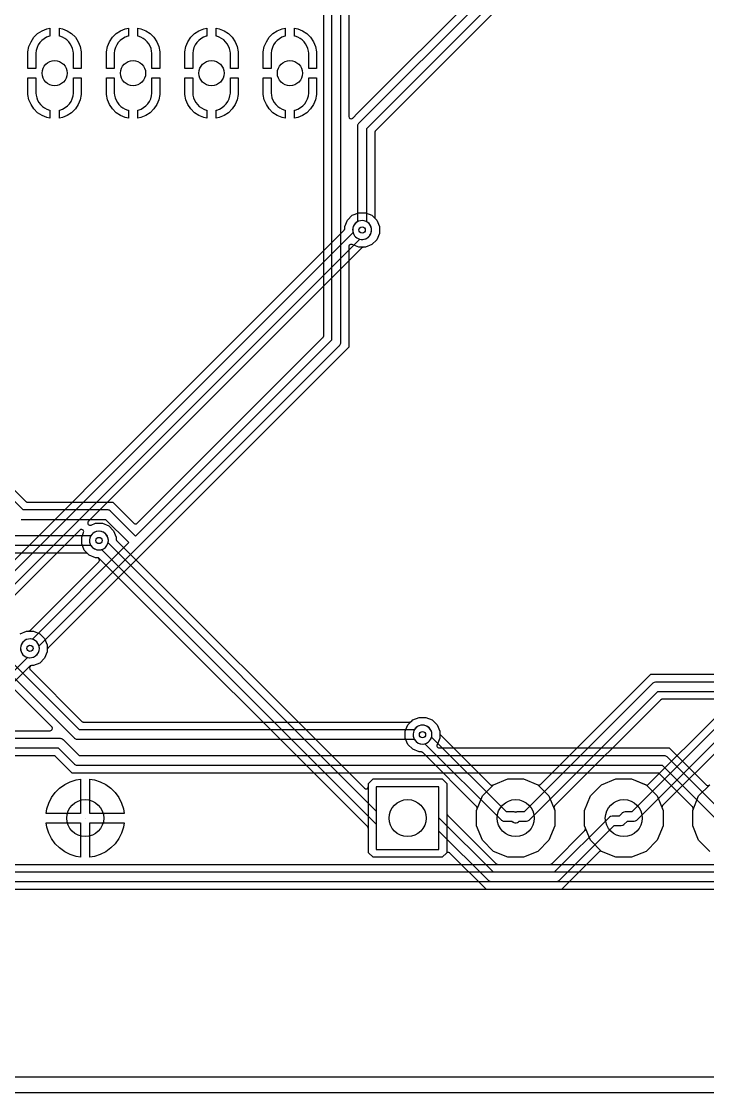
# Model space of a CAD drawing. Header units: inches. Extents: x 0 to 6.5, y 0 to 4.
# Drawn here: x 3.108 to 3.982, y 0 to 1.366 of the extents above; entities that cross this region are included whole.
import ezdxf

# ---------------------------------------------------------------- set-up
doc = ezdxf.new("R2010")
doc.units = ezdxf.units.IN

msp = doc.modelspace()

# ---------------------------------------------------------------- linework, layer by layer
at = {"layer": '16_copper'}
for points in [[(3.503, 2.2165), (3.503, 0.9595), (3.2532, 0.7097), (3.2217, 0.7412), (3.2216, 0.7414), (3.2214, 0.7415, 0.153125), (3.2181, 0.743), (3.2175, 0.743), (3.11, 0.743), (2.5965, 1.2565), (2.5965, 1.3475), (2.5965, 1.3477), (2.5965, 1.3479, 0.153128), (2.5952, 1.3513), (2.5947, 1.3517), (1.007, 2.9395)], [(0.6998, 2.9273), (3.1748, 0.4523), (3.1749, 0.4521), (3.1751, 0.452, 0.153125), (3.1784, 0.4505), (3.179, 0.4505), (3.6086, 0.4505), (3.6087, 0.4502, 0.282028), (3.6199, 0.4445), (3.6218, 0.4448, 1), (3.6162, 0.4682), (3.6144, 0.4676, 0.158384), (3.6087, 0.4628), (3.6086, 0.4625), (3.1815, 0.4625), (0.71, 2.934)], [(0.7988, 2.9273), (3.0263, 0.6998), (3.0264, 0.6996), (3.0266, 0.6995, 0.153125), (3.0299, 0.698), (3.0305, 0.698), (3.1961, 0.698), (3.1962, 0.6977, 0.282028), (3.2074, 0.692), (3.2093, 0.6923, 1), (3.2037, 0.7157), (3.2019, 0.7151, 0.158384), (3.1962, 0.7103), (3.1961, 0.71), (3.033, 0.71), (0.809, 2.934)], [(2.6074, 1.2597), (3.1132, 0.7539), (3.1135, 0.7537), (3.1138, 0.7535, 0.087651), (3.1147, 0.7531), (3.115, 0.753), (3.1154, 0.753), (3.2241, 0.753), (3.2511, 0.726), (3.2513, 0.7259, 0.39257), (3.2554, 0.726), (3.4921, 0.9627), (3.4923, 0.963), (3.4925, 0.9633, 0.087651), (3.4929, 0.9642), (3.493, 0.9645, 0.012029), (3.493, 0.9647), (3.493, 0.9649), (3.493, 2.2231)], [(3.1075, 0.731), (3.215, 0.731), (3.2448, 0.7013), (3.1216, 0.5781), (3.1213, 0.5782, 1), (3.1157, 0.5548), (3.1176, 0.5545, 0.509526), (3.1302, 0.5693), (3.1301, 0.5696), (3.5132, 0.9528), (3.5134, 0.9529), (3.5135, 0.9531, 0.153125), (3.515, 0.9564), (3.515, 0.957), (3.515, 2.214)], [(3.525, 1.8642), (3.525, 1.2449), (3.525, 1.2448), (3.525, 1.2446, 0.548396), (3.5295, 1.2423), (3.5297, 1.2425), (3.53, 1.2426, 0.015772), (3.5301, 1.2427), (3.5363, 1.2489), (3.8544, 1.567)], [(3.8568, 1.5552), (3.5378, 1.2362), (3.5376, 1.2361), (3.5375, 1.2359, 0.153125), (3.536, 1.2326), (3.536, 1.232), (3.536, 1.1104), (3.5357, 1.1103, 0.788335), (3.5429, 1.088), (3.5448, 1.0883, 0.668177), (3.5483, 1.1103), (3.548, 1.1104), (3.548, 1.2295), (3.8635, 1.545)], [(3.8667, 1.5341), (3.5589, 1.2263), (3.5587, 1.226), (3.5585, 1.2257, 0.087651), (3.5581, 1.2248), (3.558, 1.2245), (3.558, 1.2241), (3.558, 1.1164), (3.558, 1.116), (3.5581, 1.1157, 0.087654), (3.5585, 1.1147), (3.5587, 1.1145), (3.5589, 1.1142), (3.5607, 1.1125), (3.564, 1.1044), (3.564, 1.0956), (3.5607, 1.0875), (3.5545, 1.0813), (3.5464, 1.078), (3.5376, 1.078), (3.5291, 1.0815), (3.5288, 1.0816), (3.5284, 1.0817, 0.383481), (3.5251, 1.0795), (3.5251, 1.0792), (3.525, 1.0787), (3.525, 0.9504), (3.2701, 0.6955), (3.2701, 0.6955), (3.259, 0.6844), (3.259, 0.6844), (3.1414, 0.5668), (3.1412, 0.5665), (3.141, 0.5662, 0.087651), (3.1406, 0.5653), (3.1405, 0.565), (3.1405, 0.5646), (3.1405, 0.5621), (3.1372, 0.554), (3.131, 0.5478), (3.1229, 0.5445), (3.1209, 0.5445, 0.57289), (3.1183, 0.54), (3.1185, 0.5398), (3.1186, 0.5395, 0.015772), (3.1187, 0.5394), (3.1847, 0.4734), (3.185, 0.4732), (3.1853, 0.473, 0.087651), (3.1862, 0.4726), (3.1865, 0.4725), (3.1869, 0.4725), (3.6026, 0.4725), (3.603, 0.4725), (3.6033, 0.4726, 0.087654), (3.6043, 0.473), (3.6045, 0.4732), (3.6048, 0.4734), (3.6065, 0.4752), (3.6146, 0.4785), (3.6234, 0.4785), (3.6315, 0.4752), (3.6377, 0.469), (3.641, 0.4609), (3.641, 0.4521), (3.6375, 0.4436), (3.6374, 0.4433), (3.6373, 0.4429, 0.383481), (3.6395, 0.4396), (3.6398, 0.4396), (3.6403, 0.4395), (3.9336, 0.4395), (3.9808, 0.3923), (3.981, 0.3922, 0.33558), (3.985, 0.3923)], [(2.3619, 0.4615), (3.1441, 0.4615), (3.1442, 0.4615), (3.1444, 0.4615, 0.54841), (3.1467, 0.466), (3.1465, 0.4662), (3.1464, 0.4665, 0.015772), (3.1463, 0.4666), (2.5236, 1.0893)], [(3.106, 0.5852), (3.1141, 0.5885), (3.1166, 0.5885, 0.14431), (3.1183, 0.589), (3.1185, 0.5892), (3.1188, 0.5894), (3.2063, 0.6769), (3.2063, 0.677), (3.2064, 0.677, 0.54841), (3.2049, 0.6819), (3.2046, 0.6819), (3.2043, 0.682), (3.2042, 0.682), (3.2041, 0.682), (3.2021, 0.682), (3.194, 0.6853), (3.1923, 0.6871, 0.144304), (3.1908, 0.6879), (3.1905, 0.688), (3.1901, 0.688), (3.0239, 0.688)], [(4.001, 0.358), (3.9312, 0.4277), (3.9311, 0.4279), (3.9309, 0.428, 0.153125), (3.9276, 0.4295), (3.927, 0.4295), (3.1815, 0.4295), (3.1612, 0.4497), (3.1611, 0.4499), (3.1609, 0.45, 0.153125), (3.1576, 0.4515), (3.157, 0.4515), (2.3565, 0.4515)], [(2.354, 0.4395), (3.1545, 0.4395), (3.1748, 0.4193), (3.1749, 0.4191), (3.1751, 0.419, 0.153125), (3.1784, 0.4175), (3.179, 0.4175), (3.9245, 0.4175), (3.9943, 0.3478)], [(3.9851, 0.3076), (3.971, 0.3217), (3.9634, 0.3401), (3.9634, 0.3599), (3.9639, 0.3613, 0.229632), (3.9638, 0.3639), (3.9635, 0.3643), (3.9634, 0.3645, 0.007882), (3.9633, 0.3646), (3.9213, 0.4066), (3.921, 0.4068), (3.9207, 0.407, 0.087651), (3.9198, 0.4074), (3.9195, 0.4075), (3.9191, 0.4075), (3.1724, 0.4075), (3.1513, 0.4286), (3.151, 0.4288), (3.1507, 0.429, 0.087651), (3.1498, 0.4294), (3.1495, 0.4295), (3.1491, 0.4295), (2.8758, 0.4295)], [(4.9731, 0.259), (3.7004, 0.259), (3.6539, 0.3055), (3.6537, 0.3056, 0.39257), (3.6496, 0.3055), (3.6441, 0.3), (3.5559, 0.3), (3.55, 0.3059), (3.55, 0.3941), (3.5559, 0.4), (3.6441, 0.4), (3.65, 0.3941), (3.65, 0.3559), (3.65, 0.3556), (3.65, 0.3556), (3.6501, 0.3555), (3.6501, 0.3552, 0.087654), (3.6505, 0.3542), (3.6507, 0.354), (3.6509, 0.3537), (3.7127, 0.2919), (3.713, 0.2917), (3.7133, 0.2915, 0.087651), (3.7142, 0.2911), (3.7145, 0.291), (3.7149, 0.291), (4.9586, 0.291)], [(4.964, 0.281), (3.7095, 0.281), (3.64, 0.3505), (3.64, 0.39), (3.56, 0.39), (3.56, 0.31), (3.64, 0.31), (3.64, 0.3335), (3.7028, 0.2708), (3.7029, 0.2706), (3.7031, 0.2705, 0.153125), (3.7064, 0.269), (3.707, 0.269), (4.9665, 0.269)]]:
    msp.add_lwpolyline(points, format="xyb", dxfattribs=at)
for points in [[(3.116, 1.306), (3.116, 1.3273), (3.1173, 1.3339), (3.1199, 1.3401), (3.1236, 1.3457), (3.1283, 1.3504), (3.1339, 1.3541), (3.1401, 1.3567), (3.144, 1.3575), (3.144, 1.3472), (3.1433, 1.3471, 0.318728), (3.126, 1.3253), (3.126, 1.306)], [(3.174, 1.306), (3.174, 1.3253), (3.1737, 1.328, 0.288095), (3.1567, 1.3471), (3.156, 1.3472), (3.156, 1.3575), (3.1599, 1.3567), (3.1661, 1.3541), (3.1717, 1.3504), (3.1764, 1.3457), (3.1801, 1.3401), (3.1827, 1.3339), (3.184, 1.3273), (3.184, 1.306)], [(3.216, 1.306), (3.216, 1.3273), (3.2173, 1.3339), (3.2199, 1.3401), (3.2236, 1.3457), (3.2283, 1.3504), (3.2339, 1.3541), (3.2401, 1.3567), (3.244, 1.3575), (3.244, 1.3472), (3.2433, 1.3471, 0.318728), (3.226, 1.3253), (3.226, 1.306)], [(3.274, 1.306), (3.274, 1.3253), (3.2737, 1.328, 0.288095), (3.2567, 1.3471), (3.256, 1.3472), (3.256, 1.3575), (3.2599, 1.3567), (3.2661, 1.3541), (3.2717, 1.3504), (3.2764, 1.3457), (3.2801, 1.3401), (3.2827, 1.3339), (3.284, 1.3273), (3.284, 1.306)], [(3.316, 1.306), (3.316, 1.3273), (3.3173, 1.3339), (3.3199, 1.3401), (3.3236, 1.3457), (3.3283, 1.3504), (3.3339, 1.3541), (3.3401, 1.3567), (3.344, 1.3575), (3.344, 1.3472), (3.3433, 1.3471, 0.318728), (3.326, 1.3253), (3.326, 1.306)], [(3.374, 1.306), (3.374, 1.3253), (3.3737, 1.328, 0.288095), (3.3567, 1.3471), (3.356, 1.3472), (3.356, 1.3575), (3.3599, 1.3567), (3.3661, 1.3541), (3.3717, 1.3504), (3.3764, 1.3457), (3.3801, 1.3401), (3.3827, 1.3339), (3.384, 1.3273), (3.384, 1.306)], [(3.416, 1.306), (3.416, 1.3273), (3.4173, 1.3339), (3.4199, 1.3401), (3.4236, 1.3457), (3.4283, 1.3504), (3.4339, 1.3541), (3.4401, 1.3567), (3.444, 1.3575), (3.444, 1.3472), (3.4433, 1.3471, 0.318728), (3.426, 1.3253), (3.426, 1.306)], [(3.474, 1.306), (3.474, 1.3253), (3.4737, 1.328, 0.288095), (3.4567, 1.3471), (3.456, 1.3472), (3.456, 1.3575), (3.4599, 1.3567), (3.4661, 1.3541), (3.4717, 1.3504), (3.4764, 1.3457), (3.4801, 1.3401), (3.4827, 1.3339), (3.484, 1.3273), (3.484, 1.306)], [(3.1401, 1.2433), (3.1339, 1.2459), (3.1283, 1.2496), (3.1236, 1.2543), (3.1199, 1.2599), (3.1173, 1.2661), (3.116, 1.2727), (3.116, 1.294), (3.126, 1.294), (3.126, 1.2747), (3.1263, 1.272, 0.288095), (3.1433, 1.2529), (3.144, 1.2528), (3.144, 1.2425)], [(3.156, 1.2528), (3.1567, 1.2529, 0.318728), (3.174, 1.2747), (3.174, 1.294), (3.184, 1.294), (3.184, 1.2727), (3.1827, 1.2661), (3.1801, 1.2599), (3.1764, 1.2543), (3.1717, 1.2496), (3.1661, 1.2459), (3.1599, 1.2433), (3.156, 1.2425)], [(3.2401, 1.2433), (3.2339, 1.2459), (3.2283, 1.2496), (3.2236, 1.2543), (3.2199, 1.2599), (3.2173, 1.2661), (3.216, 1.2727), (3.216, 1.294), (3.226, 1.294), (3.226, 1.2747), (3.2263, 1.272, 0.288095), (3.2433, 1.2529), (3.244, 1.2528), (3.244, 1.2425)], [(3.256, 1.2528), (3.2567, 1.2529, 0.318728), (3.274, 1.2747), (3.274, 1.294), (3.284, 1.294), (3.284, 1.2727), (3.2827, 1.2661), (3.2801, 1.2599), (3.2764, 1.2543), (3.2717, 1.2496), (3.2661, 1.2459), (3.2599, 1.2433), (3.256, 1.2425)], [(3.3401, 1.2433), (3.3339, 1.2459), (3.3283, 1.2496), (3.3236, 1.2543), (3.3199, 1.2599), (3.3173, 1.2661), (3.316, 1.2727), (3.316, 1.294), (3.326, 1.294), (3.326, 1.2747), (3.3263, 1.272, 0.288095), (3.3433, 1.2529), (3.344, 1.2528), (3.344, 1.2425)], [(3.356, 1.2528), (3.3567, 1.2529, 0.318728), (3.374, 1.2747), (3.374, 1.294), (3.384, 1.294), (3.384, 1.2727), (3.3827, 1.2661), (3.3801, 1.2599), (3.3764, 1.2543), (3.3717, 1.2496), (3.3661, 1.2459), (3.3599, 1.2433), (3.356, 1.2425)], [(3.4401, 1.2433), (3.4339, 1.2459), (3.4283, 1.2496), (3.4236, 1.2543), (3.4199, 1.2599), (3.4173, 1.2661), (3.416, 1.2727), (3.416, 1.294), (3.426, 1.294), (3.426, 1.2747), (3.4263, 1.272, 0.288095), (3.4433, 1.2529), (3.444, 1.2528), (3.444, 1.2425)], [(3.456, 1.2528), (3.4567, 1.2529, 0.318728), (3.474, 1.2747), (3.474, 1.294), (3.484, 1.294), (3.484, 1.2727), (3.4827, 1.2661), (3.4801, 1.2599), (3.4764, 1.2543), (3.4717, 1.2496), (3.4661, 1.2459), (3.4599, 1.2433), (3.456, 1.2425)]]:
    msp.add_lwpolyline(points, format="xyb", close=True, dxfattribs=at)
for points in [[(3.1393, 0.356), (3.1402, 0.3617), (3.1426, 0.3692), (3.1462, 0.3762), (3.1508, 0.3826), (3.1564, 0.3881), (3.1628, 0.3928), (3.1698, 0.3963), (3.1773, 0.3988), (3.183, 0.3997), (3.183, 0.356)], [(3.195, 0.356), (3.195, 0.3997), (3.2007, 0.3988), (3.2082, 0.3963), (3.2152, 0.3928), (3.2215, 0.3881), (3.2271, 0.3826), (3.2317, 0.3762), (3.2353, 0.3692), (3.2377, 0.3617), (3.2386, 0.356)], [(3.7278, 0.3), (3.7095, 0.3076), (3.6954, 0.3217), (3.6878, 0.3401), (3.6878, 0.3599), (3.6954, 0.3783), (3.7095, 0.3924), (3.7278, 0.4), (3.7477, 0.4), (3.7661, 0.3924), (3.7802, 0.3783), (3.7878, 0.3599), (3.7878, 0.3401), (3.7802, 0.3217), (3.7661, 0.3076), (3.7477, 0.3)], [(3.8656, 0.3), (3.8473, 0.3076), (3.8332, 0.3217), (3.8256, 0.3401), (3.8256, 0.3599), (3.8332, 0.3783), (3.8473, 0.3924), (3.8656, 0.4), (3.8855, 0.4), (3.9039, 0.3924), (3.918, 0.3783), (3.9256, 0.3599), (3.9256, 0.3401), (3.918, 0.3217), (3.9039, 0.3076), (3.8855, 0.3)], [(3.1773, 0.3012), (3.1698, 0.3037), (3.1628, 0.3072), (3.1564, 0.3119), (3.1508, 0.3174), (3.1462, 0.3238), (3.1426, 0.3308), (3.1402, 0.3383), (3.1393, 0.344), (3.183, 0.344), (3.183, 0.3003)], [(3.189, 0.35), (3.189, 0.35), (3.189, 0.35), (3.189, 0.35)], [(3.195, 0.344), (3.2386, 0.344), (3.2377, 0.3383), (3.2353, 0.3308), (3.2317, 0.3238), (3.2271, 0.3174), (3.2215, 0.3119), (3.2152, 0.3072), (3.2082, 0.3037), (3.2007, 0.3012), (3.195, 0.3003)]]:
    msp.add_lwpolyline(points, close=True, dxfattribs=at)
msp.add_lwpolyline([(0.1, 0.02), (6.4, 0.02)], dxfattribs=at)
at = {"layer": '1_copper'}
for points in [[(3.116, 1.306), (3.116, 1.3273), (3.1173, 1.3339), (3.1199, 1.3401), (3.1236, 1.3457), (3.1283, 1.3504), (3.1339, 1.3541), (3.1401, 1.3567), (3.144, 1.3575), (3.144, 1.3472), (3.1433, 1.3471, 0.318728), (3.126, 1.3253), (3.126, 1.306)], [(3.174, 1.306), (3.174, 1.3253), (3.1737, 1.328, 0.288095), (3.1567, 1.3471), (3.156, 1.3472), (3.156, 1.3575), (3.1599, 1.3567), (3.1661, 1.3541), (3.1717, 1.3504), (3.1764, 1.3457), (3.1801, 1.3401), (3.1827, 1.3339), (3.184, 1.3273), (3.184, 1.306)], [(3.216, 1.306), (3.216, 1.3273), (3.2173, 1.3339), (3.2199, 1.3401), (3.2236, 1.3457), (3.2283, 1.3504), (3.2339, 1.3541), (3.2401, 1.3567), (3.244, 1.3575), (3.244, 1.3472), (3.2433, 1.3471, 0.318728), (3.226, 1.3253), (3.226, 1.306)], [(3.274, 1.306), (3.274, 1.3253), (3.2737, 1.328, 0.288095), (3.2567, 1.3471), (3.256, 1.3472), (3.256, 1.3575), (3.2599, 1.3567), (3.2661, 1.3541), (3.2717, 1.3504), (3.2764, 1.3457), (3.2801, 1.3401), (3.2827, 1.3339), (3.284, 1.3273), (3.284, 1.306)], [(3.316, 1.306), (3.316, 1.3273), (3.3173, 1.3339), (3.3199, 1.3401), (3.3236, 1.3457), (3.3283, 1.3504), (3.3339, 1.3541), (3.3401, 1.3567), (3.344, 1.3575), (3.344, 1.3472), (3.3433, 1.3471, 0.318728), (3.326, 1.3253), (3.326, 1.306)], [(3.374, 1.306), (3.374, 1.3253), (3.3737, 1.328, 0.288095), (3.3567, 1.3471), (3.356, 1.3472), (3.356, 1.3575), (3.3599, 1.3567), (3.3661, 1.3541), (3.3717, 1.3504), (3.3764, 1.3457), (3.3801, 1.3401), (3.3827, 1.3339), (3.384, 1.3273), (3.384, 1.306)], [(3.416, 1.306), (3.416, 1.3273), (3.4173, 1.3339), (3.4199, 1.3401), (3.4236, 1.3457), (3.4283, 1.3504), (3.4339, 1.3541), (3.4401, 1.3567), (3.444, 1.3575), (3.444, 1.3472), (3.4433, 1.3471, 0.318728), (3.426, 1.3253), (3.426, 1.306)], [(3.474, 1.306), (3.474, 1.3253), (3.4737, 1.328, 0.288095), (3.4567, 1.3471), (3.456, 1.3472), (3.456, 1.3575), (3.4599, 1.3567), (3.4661, 1.3541), (3.4717, 1.3504), (3.4764, 1.3457), (3.4801, 1.3401), (3.4827, 1.3339), (3.484, 1.3273), (3.484, 1.306)], [(3.1401, 1.2433), (3.1339, 1.2459), (3.1283, 1.2496), (3.1236, 1.2543), (3.1199, 1.2599), (3.1173, 1.2661), (3.116, 1.2727), (3.116, 1.294), (3.126, 1.294), (3.126, 1.2747), (3.1263, 1.272, 0.288095), (3.1433, 1.2529), (3.144, 1.2528), (3.144, 1.2425)], [(3.156, 1.2528), (3.1567, 1.2529, 0.318728), (3.174, 1.2747), (3.174, 1.294), (3.184, 1.294), (3.184, 1.2727), (3.1827, 1.2661), (3.1801, 1.2599), (3.1764, 1.2543), (3.1717, 1.2496), (3.1661, 1.2459), (3.1599, 1.2433), (3.156, 1.2425)], [(3.2401, 1.2433), (3.2339, 1.2459), (3.2283, 1.2496), (3.2236, 1.2543), (3.2199, 1.2599), (3.2173, 1.2661), (3.216, 1.2727), (3.216, 1.294), (3.226, 1.294), (3.226, 1.2747), (3.2263, 1.272, 0.288095), (3.2433, 1.2529), (3.244, 1.2528), (3.244, 1.2425)], [(3.256, 1.2528), (3.2567, 1.2529, 0.318728), (3.274, 1.2747), (3.274, 1.294), (3.284, 1.294), (3.284, 1.2727), (3.2827, 1.2661), (3.2801, 1.2599), (3.2764, 1.2543), (3.2717, 1.2496), (3.2661, 1.2459), (3.2599, 1.2433), (3.256, 1.2425)], [(3.3401, 1.2433), (3.3339, 1.2459), (3.3283, 1.2496), (3.3236, 1.2543), (3.3199, 1.2599), (3.3173, 1.2661), (3.316, 1.2727), (3.316, 1.294), (3.326, 1.294), (3.326, 1.2747), (3.3263, 1.272, 0.288095), (3.3433, 1.2529), (3.344, 1.2528), (3.344, 1.2425)], [(3.356, 1.2528), (3.3567, 1.2529, 0.318728), (3.374, 1.2747), (3.374, 1.294), (3.384, 1.294), (3.384, 1.2727), (3.3827, 1.2661), (3.3801, 1.2599), (3.3764, 1.2543), (3.3717, 1.2496), (3.3661, 1.2459), (3.3599, 1.2433), (3.356, 1.2425)], [(3.4401, 1.2433), (3.4339, 1.2459), (3.4283, 1.2496), (3.4236, 1.2543), (3.4199, 1.2599), (3.4173, 1.2661), (3.416, 1.2727), (3.416, 1.294), (3.426, 1.294), (3.426, 1.2747), (3.4263, 1.272, 0.288095), (3.4433, 1.2529), (3.444, 1.2528), (3.444, 1.2425)], [(3.456, 1.2528), (3.4567, 1.2529, 0.318728), (3.474, 1.2747), (3.474, 1.294), (3.484, 1.294), (3.484, 1.2727), (3.4827, 1.2661), (3.4801, 1.2599), (3.4764, 1.2543), (3.4717, 1.2496), (3.4661, 1.2459), (3.4599, 1.2433), (3.456, 1.2425)], [(2.8573, 0.4008, 0.414214), (2.8662, 0.4153), (2.8661, 0.4156), (3.5389, 1.0884), (3.5392, 1.0883, 1), (3.5448, 1.1117), (3.5429, 1.112, 0.509526), (3.5303, 1.0972), (3.5304, 1.0969), (2.8576, 0.4241), (2.8573, 0.4242, 1), (2.8517, 0.4008), (2.8536, 0.4005), (2.8554, 0.4005)], [(3.64, 0.39), (3.56, 0.39), (3.56, 0.359), (3.2181, 0.7009), (3.2182, 0.7012, 1), (3.1948, 0.7068), (3.1945, 0.7049, 0.509526), (3.2093, 0.6923), (3.2096, 0.6924), (3.5598, 0.3423), (3.5599, 0.3421), (3.56, 0.342), (3.56, 0.31), (3.64, 0.31)]]:
    msp.add_lwpolyline(points, format="xyb", close=True, dxfattribs=at)
for points in [[(2.8548, 0.4354), (3.5191, 1.0997), (3.5193, 1.1), (3.5195, 1.1003, 0.087651), (3.5199, 1.1012), (3.52, 1.1015), (3.52, 1.1019), (3.52, 1.1044), (3.5233, 1.1125), (3.5295, 1.1187), (3.5376, 1.122), (3.5464, 1.122), (3.5545, 1.1187), (3.5607, 1.1125), (3.564, 1.1044), (3.564, 1.0956), (3.5607, 1.0875), (3.5545, 1.0813), (3.5464, 1.078), (3.5439, 1.078, 0.14431), (3.5422, 1.0775), (3.542, 1.0773), (3.5417, 1.0771), (3.1932, 0.7285), (3.193, 0.7283), (3.1928, 0.7281, 0.747791), (3.1964, 0.7236), (3.2021, 0.726), (3.2109, 0.726), (3.219, 0.7227), (3.2252, 0.7165), (3.2285, 0.7084), (3.2285, 0.7059, 0.14431), (3.229, 0.7042), (3.2292, 0.704), (3.2294, 0.7037), (3.5449, 0.3882), (3.545, 0.3882), (3.545, 0.3881, 0.54841), (3.5499, 0.3896), (3.5499, 0.3899), (3.55, 0.3902, 0.01577), (3.55, 0.3904), (3.55, 0.3941), (3.5559, 0.4), (3.6441, 0.4), (3.65, 0.3941), (3.65, 0.3059), (3.6441, 0.3), (3.5559, 0.3), (3.55, 0.3059), (3.55, 0.3366), (3.55, 0.337), (3.5499, 0.3373, 0.087654), (3.5495, 0.3383), (3.5493, 0.3385), (3.5491, 0.3388), (3.2068, 0.6811), (3.2065, 0.6813), (3.2062, 0.6815, 0.087651), (3.2053, 0.6819), (3.205, 0.682), (3.2046, 0.682), (3.2021, 0.682), (3.194, 0.6853), (3.1878, 0.6915), (3.1845, 0.6996), (3.1845, 0.7084), (3.1869, 0.7141), (3.1869, 0.7143), (3.187, 0.7146, 0.747787), (3.182, 0.7173), (2.8774, 0.4128)], [(3.106, 0.5852), (3.1141, 0.5885), (3.1229, 0.5885), (3.131, 0.5852), (3.1372, 0.579), (3.1405, 0.5709), (3.1405, 0.5621), (3.1372, 0.554), (3.131, 0.5478), (3.1229, 0.5445), (3.1204, 0.5445, 0.14431), (3.1187, 0.544), (3.1185, 0.5438), (3.1182, 0.5436), (2.9564, 0.3817)], [(2.921, 0.3605), (3.1154, 0.5549), (3.1157, 0.5548, 1), (3.1213, 0.5782), (3.1194, 0.5785, 0.509526), (3.1068, 0.5637)], [(5.3146, 0.5015), (3.9244, 0.5015), (3.924, 0.5015), (3.9237, 0.5014, 0.087654), (3.9227, 0.501), (3.9225, 0.5008), (3.9222, 0.5006), (3.7874, 0.3658), (3.7874, 0.3657), (3.7873, 0.3657, 0.218356), (3.7865, 0.3633), (3.7866, 0.3629), (3.7867, 0.3626, 0.007894), (3.7867, 0.3625), (3.7878, 0.3599), (3.7878, 0.3401), (3.7802, 0.3217), (3.7661, 0.3076), (3.7477, 0.3), (3.7278, 0.3), (3.7095, 0.3076), (3.6954, 0.3217), (3.6878, 0.3401), (3.6878, 0.3599), (3.6885, 0.3617, 0.229632), (3.6884, 0.3643), (3.6881, 0.3647), (3.6879, 0.3649, 0.007882), (3.6879, 0.365), (3.6193, 0.4336), (3.619, 0.4338), (3.6187, 0.434, 0.087651), (3.6178, 0.4344), (3.6175, 0.4345), (3.6171, 0.4345), (3.6146, 0.4345), (3.6065, 0.4378), (3.6003, 0.444), (3.597, 0.4521), (3.597, 0.4609), (3.6003, 0.469), (3.6065, 0.4752), (3.6146, 0.4785), (3.6234, 0.4785), (3.6315, 0.4752), (3.6377, 0.469), (3.641, 0.4609), (3.641, 0.4584, 0.14431), (3.6415, 0.4567), (3.6417, 0.4565), (3.6419, 0.4562), (3.7055, 0.3926), (3.7057, 0.3925, 0.315311), (3.7092, 0.3923), (3.7094, 0.3923), (3.7278, 0.4), (3.7477, 0.4), (3.7661, 0.3924), (3.7662, 0.3924), (3.7663, 0.3923, 0.218355), (3.7687, 0.3925), (3.7691, 0.3928), (3.7693, 0.393, 0.007882), (3.7694, 0.393), (3.9099, 0.5335), (5.3001, 0.5335)], [(5.3055, 0.5235), (3.9165, 0.5235), (3.9163, 0.5235), (3.9161, 0.5235, 0.153128), (3.9127, 0.5222), (3.9123, 0.5217), (3.7485, 0.358), (3.74, 0.358), (3.7399, 0.358), (3.7398, 0.358, 0.050697), (3.7386, 0.3578), (3.7381, 0.3577), (3.7376, 0.3575, 0.003771), (3.7375, 0.3575), (3.7373, 0.3573), (3.737, 0.3574), (3.7365, 0.3577, 0.060137), (3.7351, 0.358), (3.7345, 0.358), (3.726, 0.358), (3.6306, 0.4534), (3.6307, 0.4537, 1), (3.6073, 0.4593), (3.607, 0.4574, 0.509526), (3.6218, 0.4448), (3.6221, 0.4449), (3.7193, 0.3478), (3.7194, 0.3476), (3.7196, 0.3475, 0.153125), (3.7229, 0.346), (3.7235, 0.346), (3.7328, 0.346), (3.7347, 0.3449), (3.7351, 0.3447), (3.7356, 0.3444, 0.101645), (3.738, 0.344), (3.7381, 0.344), (3.7382, 0.344, 0.143937), (3.7414, 0.3452), (3.7415, 0.3453), (3.7415, 0.3453), (3.7416, 0.3454), (3.7418, 0.3456), (3.7423, 0.346), (3.751, 0.346), (3.7512, 0.346), (3.7514, 0.346, 0.153128), (3.7548, 0.3473), (3.7552, 0.3478), (3.919, 0.5115), (5.308, 0.5115)], [(2.4554, 0.291), (3.7816, 0.291), (3.782, 0.291), (3.7823, 0.2911, 0.087654), (3.7833, 0.2915), (3.7835, 0.2917), (3.7838, 0.2919), (3.826, 0.3342), (3.8261, 0.3342), (3.8261, 0.3342, 0.218345), (3.8269, 0.3366), (3.8268, 0.337), (3.8267, 0.3373, 0.007894), (3.8267, 0.3374), (3.8256, 0.3401), (3.8256, 0.3599), (3.8332, 0.3783), (3.8473, 0.3924), (3.8656, 0.4), (3.8855, 0.4), (3.9037, 0.3925), (3.9038, 0.3925), (3.9038, 0.3924, 0.218355), (3.9063, 0.3926), (3.9067, 0.3929), (3.9069, 0.3931, 0.007882), (3.907, 0.3931), (3.9954, 0.4815)], [(3.9978, 0.4697), (3.886, 0.358), (3.8775, 0.358), (3.8772, 0.358, 0.140575), (3.8741, 0.3569), (3.8739, 0.3567), (3.8736, 0.3566), (3.8732, 0.3561), (3.8732, 0.3561, 0.103374), (3.8713, 0.3542), (3.8696, 0.3525), (3.861, 0.3525), (3.8608, 0.3525), (3.8606, 0.3525, 0.153128), (3.8572, 0.3512), (3.8568, 0.3507), (3.787, 0.281), (2.45, 0.281)], [(2.4475, 0.269), (3.7895, 0.269), (3.7897, 0.269), (3.7899, 0.269, 0.153128), (3.7933, 0.2703), (3.7937, 0.2708), (3.8635, 0.3405), (3.872, 0.3405), (3.8722, 0.3405), (3.8724, 0.3405, 0.15313), (3.8757, 0.3418), (3.8762, 0.3422), (3.8798, 0.3457), (3.8798, 0.3458), (3.8799, 0.3459), (3.8801, 0.346), (3.8885, 0.346), (3.8887, 0.346), (3.8889, 0.346, 0.153128), (3.8923, 0.3473), (3.8927, 0.3478), (4.0045, 0.4595)], [(4.0077, 0.4486), (3.9251, 0.366), (3.9251, 0.3659), (3.925, 0.3659, 0.218345), (3.9242, 0.3635), (3.9243, 0.3631), (3.9244, 0.3628, 0.007884), (3.9244, 0.3627), (3.9256, 0.3599), (3.9256, 0.3401), (3.918, 0.3217), (3.9039, 0.3076), (3.8855, 0.3), (3.8656, 0.3), (3.8473, 0.3076), (3.8473, 0.3076), (3.8472, 0.3076, 0.218355), (3.8447, 0.3074), (3.8444, 0.3072), (3.8441, 0.307, 0.007882), (3.8441, 0.3069), (3.7961, 0.259), (2.4409, 0.259)]]:
    msp.add_lwpolyline(points, format="xyb", dxfattribs=at)
for points in [[(3.1393, 0.356), (3.1402, 0.3617), (3.1426, 0.3692), (3.1462, 0.3762), (3.1508, 0.3826), (3.1564, 0.3881), (3.1628, 0.3928), (3.1698, 0.3963), (3.1773, 0.3988), (3.183, 0.3997), (3.183, 0.356)], [(3.195, 0.356), (3.195, 0.3997), (3.2007, 0.3988), (3.2082, 0.3963), (3.2152, 0.3928), (3.2215, 0.3881), (3.2271, 0.3826), (3.2317, 0.3762), (3.2353, 0.3692), (3.2377, 0.3617), (3.2386, 0.356)], [(3.1773, 0.3012), (3.1698, 0.3037), (3.1628, 0.3072), (3.1564, 0.3119), (3.1508, 0.3174), (3.1462, 0.3238), (3.1426, 0.3308), (3.1402, 0.3383), (3.1393, 0.344), (3.183, 0.344), (3.183, 0.3003)], [(3.189, 0.35), (3.189, 0.35), (3.189, 0.35), (3.189, 0.35)], [(3.195, 0.344), (3.2386, 0.344), (3.2377, 0.3383), (3.2353, 0.3308), (3.2317, 0.3238), (3.2271, 0.3174), (3.2215, 0.3119), (3.2152, 0.3072), (3.2082, 0.3037), (3.2007, 0.3012), (3.195, 0.3003)]]:
    msp.add_lwpolyline(points, close=True, dxfattribs=at)
for points in [[(3.9851, 0.3076), (3.971, 0.3217), (3.9634, 0.3401), (3.9634, 0.3599), (3.971, 0.3783), (3.9851, 0.3924)], [(0.1, 0.02), (6.4, 0.02)]]:
    msp.add_lwpolyline(points, dxfattribs=at)
at = {"layer": 'drills_PTH'}
for centre, radius in [((3.15, 1.3), 0.016), ((3.25, 1.3), 0.016), ((3.35, 1.3), 0.016), ((3.45, 1.3), 0.016), ((3.189, 0.35), 0.0236), ((3.6, 0.35), 0.0236), ((3.7378, 0.35), 0.0236), ((3.8756, 0.35), 0.0236)]:
    msp.add_circle(centre, radius, dxfattribs=at)
at = {"layer": 'drills_via_1_16'}
for centre in [(3.542, 1.1), (3.2065, 0.704), (3.1185, 0.5665), (3.619, 0.4565)]:
    msp.add_circle(centre, 0.004, dxfattribs=at)
at = {"layer": 'outline'}
msp.add_lwpolyline([(0, 3.9), (0, 0.1), (0, 0.1), (0.0004, 0.0913), (0.0015, 0.0826), (0.0034, 0.0741), (0.006, 0.0658), (0.0094, 0.0577), (0.0134, 0.05), (0.0181, 0.0426), (0.0234, 0.0357), (0.0293, 0.0293), (0.0357, 0.0234), (0.0426, 0.0181), (0.05, 0.0134), (0.0577, 0.0094), (0.0658, 0.006), (0.0741, 0.0034), (0.0826, 0.0015), (0.0913, 0.0004), (0.1, 0), (6.4, 0)], dxfattribs=at)

doc.saveas('drawing.dxf')
